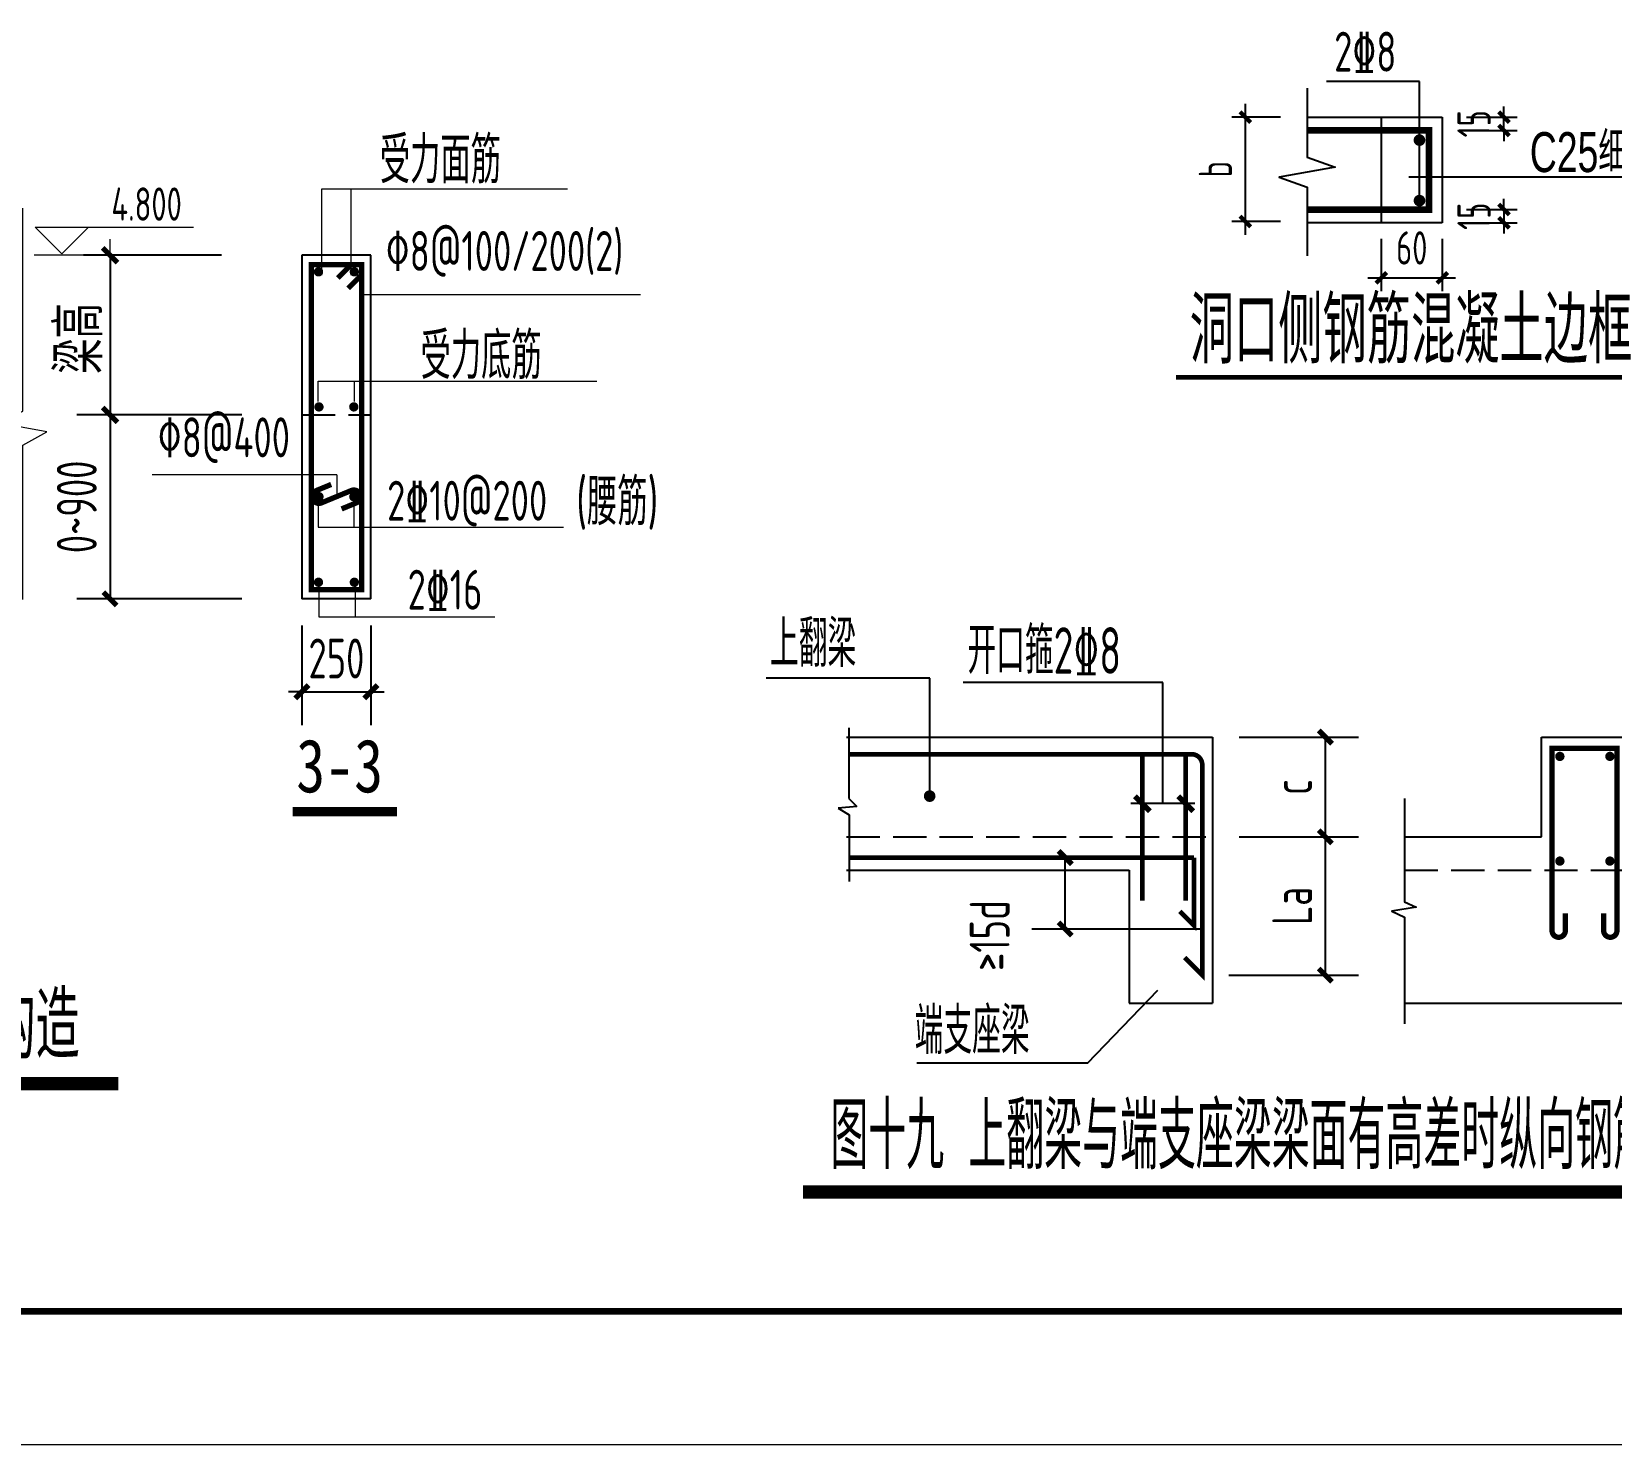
# Model space of a CAD drawing. Extents: x 3968514 to 5230306, y -516551 to -228246.
# Drawn here: x 4192335 to 4204208, y -359553 to -348936 of the extents above; entities that cross this region are included whole.
import ezdxf
from ezdxf.enums import TextEntityAlignment as Align

# ---------------------------------------------------------------- set-up
doc = ezdxf.new("R2010")
doc.units = 0
doc.header["$LTSCALE"] = 1000
doc.header["$MEASUREMENT"] = 0
doc.linetypes.add('3', pattern=[4.99999988824129, 2.999999932944774, -1.999999955296516])
doc.linetypes.add('DASH', pattern=[0.35, 0.25, -0.1])
for name, color, linetype in [('DIM', 3, 'Continuous'), ('DIM_SYMB', 3, 'Continuous'), ('GJ', 1, 'Continuous'), ('HZ', 4, 'Continuous'), ('PUB_TEXT', 7, 'Continuous'), ('REIN', 2, 'Continuous'), ('梁__实线', 4, 'Continuous'), ('梁__虚线', 4, '3'), ('梁截面', 4, 'Continuous')]:
    doc.layers.add(name, color=color, linetype=linetype)
doc.layers.add('FRAME', color=3, linetype='Continuous', lineweight=18)
doc.layers.add('PUB_DIM', color=3, linetype='Continuous', lineweight=15)
doc.styles.add('DIM_FONT', font='SIMPLEX', dxfattribs={"width": 0.7, "bigfont": 'GBCBIG'})
doc.styles.add('FF', font='ztxt.shx', dxfattribs={"width": 0.7, "bigfont": 'hztxt.shx'})
doc.styles.add('FF1', font='tssdeng.shx', dxfattribs={"width": 0.8, "bigfont": 'tssdchn.shx'})
doc.styles.add('TSSD_CHINA', font='tssdeng.shx', dxfattribs={"width": 0.7, "bigfont": 'tssdchn.shx'})
doc.styles.add('TSSD_DIMENSION', font='tssdeng.shx', dxfattribs={"width": 0.7, "bigfont": 'tssdchn.shx'})
doc.styles.add('TSSD_Norm', font='tssdeng.shx', dxfattribs={"width": 0.7, "bigfont": 'hztxt.shx'})
doc.styles.add('TSSD_REIN', font='Tssdeng.shx', dxfattribs={"width": 0.7, "bigfont": 'hztxt.shx'})
doc.styles.add('黑体', font='simhei.ttf', dxfattribs={"width": 0.8, "height": 0.2})
doc.dimstyles.new('DIM-250', dxfattribs={"dimtxt": 250, "dimasz": 0.8, "dimexe": 200, "dimexo": 200, "dimgap": 150, "dimtad": 1, "dimdec": 0, "dimdsep": 46, "dimtxsty": 'DIM_FONT', "dimblk1": '_DIMX', "dimblk2": '_DIMX', "dimsah": 1, "dimcen": 0.09, "dimdle": 2, "dimclrt": 7, "dimadec": 0, "dimazin": 0, "dimtfac": 1, "dimtdec": 0, "dimtix": 1, "dimtmove": 2, "dimatfit": 3, "dimldrblk": '_DIMX', "dimfxl": 1, "dimtolj": 1, "dimtzin": 0, "dimarcsym": 0})
doc.dimstyles.new('TSSD_100_100', dxfattribs={"dimtxt": 300, "dimasz": 100, "dimexe": 250, "dimexo": 200, "dimgap": 100, "dimtad": 1, "dimdec": 0, "dimzin": 0, "dimdsep": 46, "dimtxsty": 'TSSD_DIMENSION', "dimblk": 'ARCHTICK', "dimcen": 0, "dimclrt": 7, "dimadec": 0, "dimazin": 0, "dimtm": 1e-09, "dimtfac": 1, "dimtdec": 0, "dimtix": 1, "dimtmove": 2, "dimatfit": 3, "dimldrblk": 'ARCHTICK', "dimfxl": 1, "dimtvp": 0.7, "dimtolj": 1, "dimtzin": 0, "dimarcsym": 0})
doc.dimstyles.new('TSSD_100_100$0', dxfattribs={"dimtxt": 300, "dimasz": 100, "dimexe": 100, "dimexo": 200, "dimgap": 100, "dimtad": 1, "dimdec": 0, "dimzin": 0, "dimdsep": 46, "dimtxsty": 'TSSD_DIMENSION', "dimblk": 'ARCHTICK', "dimblk1": 'ARCHTICK', "dimblk2": 'ARCHTICK', "dimcen": 0, "dimdle": 100, "dimclrd": 3, "dimclre": 3, "dimclrt": 7, "dimadec": 0, "dimazin": 0, "dimtfac": 1, "dimtdec": 0, "dimtix": 1, "dimtmove": 2, "dimatfit": 3, "dimldrblk": 'ARCHTICK', "dimfxl": 1, "dimtolj": 1, "dimtzin": 0, "dimarcsym": 0})

# ---------------------------------------------------------------- blocks, each defined once
blk = doc.blocks.new('2')
at = {"layer": 'FRAME', "lineweight": 100}
blk.add_line((175717.5124270245, -71373.18300324585), (231617.5124270245, -71373.18300324585), dxfattribs=at)
at = {"layer": 'FRAME', "lineweight": 18}
blk.add_line((173217.5124270245, -72373.18300324585), (232617.5124270246, -72373.18300324585), dxfattribs=at)
blk = doc.blocks.new('_ArchTick')
at = {"color": 0, "linetype": 'ByBlock', "const_width": 0.4}
blk.add_lwpolyline([(-0.5, -0.5), (0.5, 0.5)], dxfattribs=at)
blk = doc.blocks.new('*D256')
at = {"layer": 'Defpoints', "color": 0, "transparency": 16777216}
for p in [(986.0722417184151, 1973.478870921535), (521.0201891269535, 1188.961067674216), (986.0722417184151, 1188.961067674216)]:
    blk.add_point(p, dxfattribs=at)
at = {"layer": 'DIM', "color": 3, "lineweight": -2, "transparency": 16777216}
for p, q in [((521.0201891269536, 2073.478870921535), (521.0201891269535, 1088.961067674216)), ((786.0722417184152, 1973.478870921535), (421.0201891269536, 1973.478870921536)), ((786.0722417184152, 1188.961067674216), (421.0201891269535, 1188.961067674216))]:
    blk.add_line(p, q, dxfattribs=at)
at = {"layer": 'DIM', "color": 3, "lineweight": -2, "transparency": 16777216, "xscale": 80, "yscale": 80, "zscale": 80}
for p, rotation in [((521.0201891269536, 1973.478870921535), 90), ((521.0201891269535, 1188.961067674216), 270)]:
    blk.add_blockref('_ArchTick', p, dxfattribs=dict(at, rotation=rotation))
at = {"layer": 'DIM', "color": 7, "transparency": 16777216, "insert": (296.0201891269534, 1581.219969297876), "char_height": 250, "attachment_point": 5, "rotation": 90, "style": 'TSSD_DIMENSION'}
blk.add_mtext('\\A1;b', dxfattribs=at)
blk = doc.blocks.new('*D257')
at = {"layer": 'Defpoints', "color": 0, "transparency": 16777216}
for p in [(1542.893763665575, 1259.706806337694), (2001.606932662427, 1259.706806337694), (2001.606932662427, 765.2790052643977)]:
    blk.add_point(p, dxfattribs=at)
at = {"layer": 'DIM', "color": 3, "lineweight": -2, "transparency": 16777216}
for p, q in [((1542.893763665575, 1059.706806337693), (1542.893763665575, 665.2790052643977)), ((2001.606932662427, 1059.706806337693), (2001.606932662427, 665.2790052643977)), ((1442.893763665575, 765.2790052643977), (2101.606932662428, 765.2790052643977))]:
    blk.add_line(p, q, dxfattribs=at)
at = {"layer": 'DIM', "color": 3, "lineweight": -2, "transparency": 16777216, "xscale": 80, "yscale": 80, "zscale": 80, "rotation": 180}
blk.add_blockref('_ArchTick', (1542.893763665575, 765.2790052643977), dxfattribs=at)
at = {"layer": 'DIM', "color": 3, "lineweight": -2, "transparency": 16777216, "xscale": 80, "yscale": 80, "zscale": 80}
blk.add_blockref('_ArchTick', (2001.606932662427, 765.2790052643977), dxfattribs=at)
at = {"layer": 'DIM', "color": 7, "transparency": 16777216, "insert": (1772.250348164001, 990.2790052643977), "char_height": 250, "attachment_point": 5, "style": 'TSSD_DIMENSION'}
blk.add_mtext('\\A1;60', dxfattribs=at)
blk = doc.blocks.new('*D258')
at = {"layer": 'Defpoints', "color": 0, "transparency": 16777216}
for p in [(1982.814984355122, 1278.253069212893), (1982.814984355122, 1178.253069212893), (2465.0610498772, 1178.253069212893)]:
    blk.add_point(p, dxfattribs=at)
at = {"layer": 'DIM', "color": 3, "lineweight": -2, "transparency": 16777216}
for p, q in [((2465.0610498772, 1278.253069212893), (2465.0610498772, 1358.253069212893)), ((2182.814984355122, 1278.253069212893), (2565.061049877201, 1278.253069212893)), ((2465.0610498772, 1278.253069212893), (2465.0610498772, 1178.253069212893)), ((2182.814984355122, 1178.253069212893), (2565.061049877201, 1178.253069212892)), ((2465.0610498772, 1178.253069212893), (2465.0610498772, 1098.253069212893))]:
    blk.add_line(p, q, dxfattribs=at)
at = {"layer": 'DIM', "color": 3, "lineweight": -2, "transparency": 16777216, "xscale": 80, "yscale": 80, "zscale": 80}
for p, rotation in [((2465.0610498772, 1278.253069212893), 270), ((2465.0610498772, 1178.253069212893), 90)]:
    blk.add_blockref('_ArchTick', p, dxfattribs=dict(at, rotation=rotation))
at = {"layer": 'DIM', "color": 7, "transparency": 16777216, "insert": (2240.0610498772, 1228.253069212893), "char_height": 250, "attachment_point": 5, "rotation": 90, "style": 'TSSD_DIMENSION'}
blk.add_mtext('\\A1;15', dxfattribs=at)
blk = doc.blocks.new('*D259')
at = {"layer": 'Defpoints', "color": 0, "transparency": 16777216}
for p in [(1982.814984355122, 1973.478870921535), (2465.0610498772, 1973.478870921535), (1982.814984355122, 1873.478870921535)]:
    blk.add_point(p, dxfattribs=at)
at = {"layer": 'DIM', "color": 3, "lineweight": -2, "transparency": 16777216}
for p, q in [((2465.0610498772, 1973.478870921535), (2465.0610498772, 2053.478870921535)), ((2182.814984355122, 1973.478870921535), (2565.061049877201, 1973.478870921535)), ((2465.0610498772, 1873.478870921535), (2465.0610498772, 1973.478870921535)), ((2182.814984355122, 1873.478870921535), (2565.061049877201, 1873.478870921535)), ((2465.0610498772, 1873.478870921535), (2465.0610498772, 1793.478870921535))]:
    blk.add_line(p, q, dxfattribs=at)
at = {"layer": 'DIM', "color": 3, "lineweight": -2, "transparency": 16777216, "xscale": 80, "yscale": 80, "zscale": 80}
for p, rotation in [((2465.0610498772, 1973.478870921535), 270), ((2465.0610498772, 1873.478870921535), 90)]:
    blk.add_blockref('_ArchTick', p, dxfattribs=dict(at, rotation=rotation))
at = {"layer": 'DIM', "color": 7, "transparency": 16777216, "insert": (2240.0610498772, 1923.478870921536), "char_height": 250, "attachment_point": 5, "rotation": 90, "style": 'TSSD_DIMENSION'}
blk.add_mtext('\\A1;15', dxfattribs=at)
blk = doc.blocks.new('_DIMX')
blk.add_line((-150, 0), (150, 0))
at = {"const_width": 50}
blk.add_lwpolyline([(-70, -70), (70, 70)], dxfattribs=at)
blk = doc.blocks.new('*D312')
at = {"layer": 'Defpoints', "color": 0, "transparency": 16777216}
for p in [(4193962.40454475, -350616.6888749899), (4192924.630678389, -351816.6888749899), (4193962.40454475, -351816.6888749899)]:
    blk.add_point(p, dxfattribs=at)
at = {"layer": 'PUB_DIM', "color": 0, "lineweight": -2, "transparency": 16777216}
for p, q in [((4193762.404544751, -350616.6888749899), (4192724.630678388, -350616.6888749899)), ((4192924.630678389, -350617.4888749899), (4192924.630678389, -351815.8888749899)), ((4193762.404544751, -351816.6888749899), (4192724.630678388, -351816.6888749899))]:
    blk.add_line(p, q, dxfattribs=at)
at = {"layer": 'PUB_DIM', "color": 0, "lineweight": -2, "transparency": 16777216, "xscale": 0.8, "yscale": 0.8, "zscale": 0.8}
for p, rotation in [((4192924.630678389, -350616.6888749899), 90), ((4192924.630678389, -351816.6888749899), 270)]:
    blk.add_blockref('_DIMX', p, dxfattribs=dict(at, rotation=rotation))
blk = doc.blocks.new('*D311')
at = {"layer": 'Defpoints', "color": 0, "transparency": 16777216}
for p in [(4194116.070995072, -351816.6888749899), (4192924.630678456, -353199.3475577386), (4194116.070995072, -353199.3475577386)]:
    blk.add_point(p, dxfattribs=at)
at = {"layer": 'PUB_DIM', "color": 0, "lineweight": -2, "transparency": 16777216}
for p, q in [((4193916.070995071, -351816.6888749899), (4192674.630678456, -351816.6888749899)), ((4192924.630678456, -351816.6888749899), (4192924.630678456, -353199.3475577386)), ((4193916.070995071, -353199.3475577386), (4192674.630678456, -353199.3475577386))]:
    blk.add_line(p, q, dxfattribs=at)
at = {"layer": 'PUB_DIM', "color": 0, "lineweight": -2, "transparency": 16777216, "xscale": 100, "yscale": 100, "zscale": 100}
for p, rotation in [((4192924.630678456, -351816.6888749899), 90), ((4192924.630678456, -353199.3475577386), 270)]:
    blk.add_blockref('_ArchTick', p, dxfattribs=dict(at, rotation=rotation))
at = {"layer": 'PUB_DIM', "color": 7, "transparency": 16777216, "insert": (4192674.630678455, -352508.0182163654), "char_height": 300, "attachment_point": 5, "rotation": 90, "style": 'TSSD_DIMENSION'}
blk.add_mtext('\\A1;0~900', dxfattribs=at)
blk = doc.blocks.new('*D310')
at = {"layer": 'Defpoints', "color": 0, "transparency": 16777216}
for p in [(4194366.070995069, -353199.3475577384), (4194885.468962304, -353199.3475577384), (4194885.468962304, -353897.2690092326)]:
    blk.add_point(p, dxfattribs=at)
at = {"layer": 'PUB_DIM', "color": 0, "lineweight": -2, "transparency": 16777216}
for p, q in [((4194366.070995069, -353399.3475577385), (4194366.070995069, -354147.2690092326)), ((4194885.468962304, -353399.3475577385), (4194885.468962304, -354147.2690092326)), ((4194366.070995069, -353897.2690092326), (4194266.07099507, -353897.2690092326)), ((4194366.070995069, -353897.2690092326), (4194885.468962304, -353897.2690092326)), ((4194885.468962304, -353897.2690092326), (4194985.468962304, -353897.2690092326))]:
    blk.add_line(p, q, dxfattribs=at)
at = {"layer": 'PUB_DIM', "color": 0, "lineweight": -2, "transparency": 16777216, "xscale": 100, "yscale": 100, "zscale": 100}
blk.add_blockref('_ArchTick', (4194366.070995069, -353897.2690092326), dxfattribs=at)
at = {"layer": 'PUB_DIM', "color": 0, "lineweight": -2, "transparency": 16777216, "xscale": 100, "yscale": 100, "zscale": 100, "rotation": 180}
blk.add_blockref('_ArchTick', (4194885.468962304, -353897.2690092326), dxfattribs=at)
at = {"layer": 'PUB_DIM', "color": 7, "transparency": 16777216, "insert": (4194625.769978687, -353647.2690092325), "char_height": 300, "attachment_point": 5, "style": 'TSSD_DIMENSION'}
blk.add_mtext('\\A1;250', dxfattribs=at)
blk = doc.blocks.new('*D253')
at = {"layer": 'Defpoints', "color": 0, "transparency": 16777216}
for p in [(2248.749290483072, 2562.866503295256), (2669.999290483073, 2562.866503295256), (3464.589239369147, 2025.856390100671)]:
    blk.add_point(p, dxfattribs=at)
at = {"layer": 'DIM', "color": 0, "lineweight": -2, "transparency": 16777216}
for p, q in [((2469.999290483073, 2562.866503295256), (1998.749290483073, 2562.866503295256)), ((2248.749290483072, 2025.856390100671), (2248.749290483072, 2562.866503295256)), ((3264.589239369147, 2025.856390100671), (1998.749290483072, 2025.856390100671))]:
    blk.add_line(p, q, dxfattribs=at)
at = {"layer": 'DIM', "color": 0, "lineweight": -2, "transparency": 16777216, "xscale": 100, "yscale": 100, "zscale": 100}
for p, rotation in [((2248.749290483072, 2562.866503295256), 90), ((2248.749290483072, 2025.856390100671), 270)]:
    blk.add_blockref('_ArchTick', p, dxfattribs=dict(at, rotation=rotation))
at = {"layer": 'DIM', "color": 7, "transparency": 16777216, "insert": (1680.96445306763, 1976.620224923594), "char_height": 300, "attachment_point": 5, "rotation": 90, "style": 'TSSD_DIMENSION'}
blk.add_mtext('\\A1;≥15d ', dxfattribs=at)
blk = doc.blocks.new('*D254')
at = {"layer": 'Defpoints', "color": 0, "transparency": 16777216}
for p in [(3542.499290483072, 2718.356390100671), (4203.749290483073, 2718.356390100671), (3278.749290483073, 1679.328303274466)]:
    blk.add_point(p, dxfattribs=at)
at = {"layer": 'DIM', "color": 0, "lineweight": -2, "transparency": 16777216}
for p, q in [((3742.499290483073, 2718.356390100671), (4453.749290483073, 2718.356390100671)), ((4203.749290483071, 1679.328303274465), (4203.749290483073, 2718.356390100671)), ((3478.749290483073, 1679.328303274466), (4453.749290483071, 1679.328303274465))]:
    blk.add_line(p, q, dxfattribs=at)
at = {"layer": 'DIM', "color": 0, "lineweight": -2, "transparency": 16777216, "xscale": 100, "yscale": 100, "zscale": 100}
for p, rotation in [((4203.749290483073, 2718.356390100671), 90), ((4203.749290483071, 1679.328303274465), 270)]:
    blk.add_blockref('_ArchTick', p, dxfattribs=dict(at, rotation=rotation))
at = {"layer": 'DIM', "color": 7, "transparency": 16777216, "insert": (3953.749290483072, 2198.842346687569), "char_height": 300, "attachment_point": 5, "rotation": 90, "style": 'TSSD_DIMENSION'}
blk.add_mtext('\\A1;La', dxfattribs=at)
blk = doc.blocks.new('*D255')
at = {"layer": 'Defpoints', "color": 0, "transparency": 16777216}
for p in [(3354.999290483072, 3468.356390100672), (4203.749290483073, 3468.356390100672), (3354.999290483072, 2718.356390100671)]:
    blk.add_point(p, dxfattribs=at)
at = {"layer": 'DIM', "color": 0, "lineweight": -2, "transparency": 16777216}
for p, q in [((3554.999290483073, 3468.356390100672), (4453.749290483073, 3468.356390100672)), ((4203.749290483073, 2718.356390100671), (4203.749290483073, 3468.356390100672)), ((3554.999290483073, 2718.356390100671), (4453.749290483073, 2718.356390100671))]:
    blk.add_line(p, q, dxfattribs=at)
at = {"layer": 'DIM', "color": 0, "lineweight": -2, "transparency": 16777216, "xscale": 100, "yscale": 100, "zscale": 100}
for p, rotation in [((4203.749290483073, 3468.356390100672), 90), ((4203.749290483073, 2718.356390100671), 270)]:
    blk.add_blockref('_ArchTick', p, dxfattribs=dict(at, rotation=rotation))
at = {"layer": 'DIM', "color": 7, "transparency": 16777216, "insert": (3953.749290483072, 3093.356390100672), "char_height": 300, "attachment_point": 5, "rotation": 90, "style": 'TSSD_DIMENSION'}
blk.add_mtext('\\A1;c', dxfattribs=at)
blk = doc.blocks.new('A$C7C7C564C')
at = {"layer": 'DIM_SYMB'}
blk.add_lwpolyline([(986.0722417184151, 2190.356747121783), (986.0722417184151, 1672.759627490304), (1196.072241718415, 1596.325878294185), (776.0722417184151, 1522.268546396633), (986.0722417184151, 1447.759627490304), (986.0722417184151, 930.162507858593)], dxfattribs=at)
at = {"layer": 'REIN', "const_width": 43.749999}
for points in [[(1808.273060121574, 1800.344045606907, 1), (1852.023060121574, 1800.344045606907, 1)], [(1808.273060121574, 1345.851037315558, 1), (1852.023060121574, 1345.851037315558, 1)]]:
    blk.add_lwpolyline(points, format="xyb", close=True, dxfattribs=at)
at = {"layer": '梁__实线'}
for p, q in [((1830.148060121574, 2240.930052884854), (1130.782977167982, 2240.930052884854)), ((1830.148060121574, 1361.805967527441), (1830.148060121574, 2240.930052884854)), ((986.0722417184151, 1973.478870921535), (2001.606932662427, 1973.478870921535)), ((1542.893763665575, 1973.478870921535), (1542.893763665575, 1178.253069212893)), ((2001.606932662427, 1973.478870921535), (2001.606932662427, 1178.253069212893)), ((1749.655623254366, 1523.418117322726), (3827.811240847688, 1523.418117322726)), ((2001.606932662427, 1178.253069212893), (986.0722417184151, 1178.253069212893))]:
    blk.add_line(p, q, dxfattribs=at)
for points, const_width in [([(986.0722417184151, 1873.478870921535), (1901.606932662427, 1873.478870921535), (1901.606932662427, 1278.253069212893), (986.0722417184151, 1278.253069212893)], 50), ([(-0.0002615894190967, 17.49976222170517), (3682.417418519501, 17.49976222170517)], 35)]:
    blk.add_lwpolyline(points, dxfattribs=dict(at, const_width=const_width))
at = {"layer": 'HZ', "width": 0.7}
for s, style, p in [('2%%1328', 'TSSD_REIN', (1188.750371742528, 2315.024834844284)), ('C25细石砼', 'FF', (2659.427044470329, 1560.392804509727))]:
    blk.add_text(s, height=300, dxfattribs=dict(at, style=style)).set_placement(p)
at = {"layer": 'PUB_TEXT', "color": 0, "style": 'FF1', "width": 0.7}
blk.add_text('洞口侧钢筋混凝土边框', height=500, dxfattribs=at).set_placement((103.9107560473494, 121.9297217645217))
at = {"layer": 'DIM'}
dim = blk.add_linear_dim(base=(521.0201891269535, 1188.961067674216), p1=(986.0722417184151, 1973.478870921535), p2=(986.0722417184151, 1188.961067674216), angle=90, text='b', dimstyle='TSSD_100_100$0', dxfattribs=at)
dim.commit()
dim.dimension.update_dxf_attribs({"geometry": '*D256', "text_midpoint": (296.0201891269534, 1581.219969297876)})
for base, p1, p2, picture, middle in [((2465.0610498772, 1973.478870921535), (1982.814984355122, 1873.478870921535), (1982.814984355122, 1973.478870921535), '*D259', (2240.0610498772, 1923.478870921536)), ((2465.0610498772, 1178.253069212893), (1982.814984355122, 1278.253069212893), (1982.814984355122, 1178.253069212893), '*D258', (2240.0610498772, 1228.253069212893))]:
    dim = blk.add_linear_dim(base=base, p1=p1, p2=p2, angle=90, text='15', dimstyle='TSSD_100_100$0', override={"dimtxt": 250}, dxfattribs=at)
    dim.commit()
    dim.dimension.update_dxf_attribs({"geometry": picture, "text_midpoint": middle})
dim = blk.add_linear_dim(base=(2001.606932662427, 765.2790052643977), p1=(1542.893763665575, 1259.706806337694), p2=(2001.606932662427, 1259.706806337694), text='60', dimstyle='TSSD_100_100$0', override={"dimtxt": 250}, dxfattribs=at)
dim.commit()
dim.dimension.update_dxf_attribs({"geometry": '*D257', "text_midpoint": (1772.250348164001, 990.2790052643977)})
blk = doc.blocks.new('A$C176D3586')
at = {"linetype": 'ByBlock'}
for p, q in [((6672.7991370745, 2468.356390100671), (7121.170828715898, 2468.356390100671)), ((6971.170828715898, 2469.156390100485), (6971.170828715898, 2469.956390100298)), ((6971.170828715898, 1963.927506052656), (6971.170828715898, 2468.356390100671)), ((6495.156707592308, 1963.927506052656), (7121.170828715898, 1963.927506052656)), ((6971.170828715898, 1963.127506052842), (6971.170828715898, 1962.327506052563))]:
    blk.add_line(p, q, dxfattribs=at)
at = {"layer": 'Defpoints', "color": 0, "linetype": 'ByBlock'}
for p in [(6522.7991370745, 2468.356390100671), (6971.170828715898, 2468.356390100671), (6345.156707592309, 1963.927506052656)]:
    blk.add_point(p, dxfattribs=at)
at = {"layer": 'GJ', "const_width": 35}
blk.add_lwpolyline([(622.5001826155931, 3339.392888960196), (3198.749290483072, 3339.392888960196, -0.4142135623730951), (3278.749290483073, 3259.392888960196), (3278.749290483073, 1679.328303274466), (3146.166769010015, 1811.910824746592)], format="xyb", dxfattribs=at)
blk.add_lwpolyline([(626.0354689033702, 2562.866503295256), (3215.855323741213, 2562.866503295256)], dxfattribs=at)
at = {"layer": 'HZ'}
for p, q in [((1229.999290483072, 3912.106390100671), (-0.0007095169275999, 3912.106390100671)), ((1229.999290483072, 3024.606390100671), (1229.999290483072, 3912.106390100671)), ((2981.678499981761, 3878.552057779162), (1482.627665603533, 3878.552057779162)), ((2981.678499981761, 2968.415704382351), (2981.678499981761, 3878.552057779162)), ((604.9992904830723, 3468.356390100672), (3354.999290483072, 3468.356390100672)), ((622.5001826155931, 3537.881829388207), (622.5001826155931, 3007.250449427171)), ((3354.999290483072, 3468.356390100672), (3354.999290483072, 1468.356390100671)), ((5828.308890478686, 3468.356390100672), (6453.308890478685, 3468.356390100672)), ((5828.308890478686, 2718.356390100671), (5828.308890478686, 3468.356390100672)), ((6453.308890478685, 2718.356390100671), (6453.308890478685, 3468.356390100672)), ((622.5001826155931, 3007.250449427171), (682.6000495180486, 2947.11222636397)), ((682.6000495180486, 2947.11222636397), (541.1885979836807, 2932.962056231918)), ((541.1885979836807, 2932.962056231918), (626.0354689033702, 2883.436460768571)), ((626.0354689033702, 2883.436460768571), (626.0354689033702, 2382.31153738196)), ((4799.538287908769, 2718.356390100671), (5828.308890478686, 2718.356390100671)), ((6453.308890477754, 2718.356390100671), (7459.987720782868, 2718.356390100671)), ((604.9992904830723, 2468.356390100671), (2729.999290483072, 2468.356390100671)), ((2729.999290483072, 2468.356390100671), (2729.999290483072, 1468.356390100671)), ((2414.999290483073, 1018.356390100671), (2944.999290483073, 1566.878580296179)), ((2729.999290483072, 1468.356390100671), (3354.999290483072, 1468.356390100671)), ((4808.470328375697, 1468.356390100671), (7490.291110247373, 1468.356390100671)), ((2414.999290483073, 1018.356390100671), (1133.749290483072, 1018.356390100671))]:
    blk.add_line(p, q, dxfattribs=at)
for points in [[(4799.538287908769, 3005.967836783967), (4799.538287908769, 2230.466826855904), (4885.778903180733, 2190.313660807209), (4704.057606714777, 2159.083420547424), (4799.538287908769, 2114.468791604741), (4799.538287908769, 1312.189623206621)], [(7459.987720781007, 2939.514353533974), (7459.987720781007, 2175.089832652127), (7546.228336052969, 2134.936666603433), (7364.507039587014, 2103.706426343648), (7459.987720781007, 2059.091797400965), (7459.987720781007, 1312.189623206621)]]:
    blk.add_lwpolyline(points, dxfattribs=at)
at = {"layer": 'PUB_DIM', "const_width": 100}
blk.add_lwpolyline([(277.9587571211159, 49.99960335693322), (7475.190781978891, 49.99960335693322)], dxfattribs=at)
at = {"layer": 'REIN'}
blk.add_line((3222.325625495054, 2968.415704382351), (2741.031374468468, 2968.415704382351), dxfattribs=at)
at = {"layer": 'REIN', "const_width": 35}
for points in [[(2828.711810544133, 3339.392888960196), (2828.711810544133, 2239.072916580131)], [(3152.791984109208, 3339.392888960196), (3152.791984109208, 2239.072916580131)], [(3215.855323741213, 2562.866503295256), (3215.855323741213, 2053.356390100671), (3109.789302348159, 2159.422411493725)]]:
    blk.add_lwpolyline(points, dxfattribs=at)
at = {"layer": 'REIN', "const_width": 40}
blk.add_lwpolyline([(6007.410355052911, 2143.927506052656), (6007.410355052911, 2013.927506052656, -1), (5907.410355052911, 2013.927506052656), (5907.410355052911, 3382.928232210455), (6395.156707592309, 3382.928232210455), (6395.156707592309, 2013.927506052656, -1), (6295.156707592308, 2013.927506052656), (6295.156707592308, 2143.927506052656)], format="xyb", dxfattribs=at)
at = {"layer": 'REIN'}
for points, const_width in [([(5948.652935435064, 3323.146807322977, 1), (5983.652935435064, 3323.146807322977, 1)], 35), ([(6324.663524598815, 3323.146807322977, 1), (6359.663524598815, 3323.146807322977, 1)], 35), ([(1208.124290855601, 3024.606390100671, 1), (1251.874290110543, 3024.606390100671, 1)], 43.74999925494194), ([(5948.652935435064, 2536.339964098996, 1), (5983.652935435064, 2536.339964098996, 1)], 35), ([(6324.663524598815, 2536.339964098996, 1), (6359.663524598815, 2536.339964098996, 1)], 35)]:
    blk.add_lwpolyline(points, format="xyb", close=True, dxfattribs=dict(at, const_width=const_width))
at = {"layer": '梁__虚线', "linetype": 'DASH'}
for p, q in [((604.9992904830723, 2718.356390100671), (3354.999290483072, 2718.356390100671)), ((4799.538287908769, 2468.356390100671), (7459.987720782868, 2468.356390100671))]:
    blk.add_line(p, q, dxfattribs=at)
at = {"linetype": 'ByBlock', "xscale": 0.7999999998137355, "yscale": 0.7999999998137355, "zscale": 0.7999999998137355}
for p, rotation in [((2828.711810544133, 2966.815704382258), 270), ((3154.391984108836, 2966.815704382258), 270), ((6971.170828715898, 2468.356390100671), 270), ((6971.170828715898, 1963.927506052656), 90)]:
    blk.add_blockref('_DIMX', p, dxfattribs=dict(at, rotation=rotation))
at = {"layer": 'PUB_TEXT', "style": 'TSSD_CHINA', "width": 0.65}
for s, p in [('上翻梁 ', (29.9992904830724, 3995.856390100671)), ('开口箍2%%1328', (1513.088287769817, 3943.940798724769)), (' 端支座梁 ', (978.7492904830724, 1087.106390100671))]:
    blk.add_text(s, height=350, dxfattribs=at).set_placement(p)
at = {"layer": 'PUB_TEXT', "style": 'TSSD_CHINA', "width": 0.8}
for s, p in [('a', (6830.027942441404, 2257.577248102752)), ('L', (6830.027942441404, 2100.654171179747))]:
    blk.add_text(s, height=300, rotation=90, dxfattribs=at).set_placement(p)
at = {"layer": 'PUB_TEXT', "color": 0, "style": 'FF1', "width": 0.6}
blk.add_text(' 图十九 上翻梁与端支座梁梁面有高差时纵向钢筋构造 ', height=500, dxfattribs=at).set_placement((301.2179992115125, 221.3295650461223))
at = {"layer": 'DIM'}
for base, p1, p2, text, picture, middle in [((4203.749290483073, 3468.356390100672), (3354.999290483072, 2718.356390100671), (3354.999290483072, 3468.356390100672), 'c', '*D255', (3953.749290483072, 3093.356390100672)), ((4203.749290483073, 2718.356390100671), (3278.749290483073, 1679.328303274466), (3542.499290483072, 2718.356390100671), 'La', '*D254', (3953.749290483072, 2198.842346687569))]:
    dim = blk.add_linear_dim(base=base, p1=p1, p2=p2, angle=90, text=text, dimstyle='TSSD_100_100', dxfattribs=at)
    dim.commit()
    dim.dimension.update_dxf_attribs({"geometry": picture, "text_midpoint": middle})
dim = blk.add_linear_dim(base=(2248.749290483072, 2562.866503295256), p1=(3464.589239369147, 2025.856390100671), p2=(2669.999290483073, 2562.866503295256), angle=90, text='≥15d ', dimstyle='TSSD_100_100', dxfattribs=at)
dim.commit()
dim.dimension.update_dxf_attribs({"geometry": '*D253', "text_midpoint": (1680.96445306763, 1976.620224923594), "dimtype": 128})

msp = doc.modelspace()

# ---------------------------------------------------------------- linework, layer by layer
at = {"layer": 'PUB_DIM'}
for p, q in [((4194516.07099507, -350766.6888749935), (4194516.07099507, -350116.6888749898)), ((4194516.07099507, -350116.6888749898), (4196362.94330588, -350116.6888749898)), ((4194735.468962305, -350766.6888749935), (4194735.468962305, -350116.6888749898)), ((4192762.183811828, -350406.5145806038), (4193550.626086242, -350406.5145806038)), ((4192924.630678333, -350616.6888749898), (4192354.555149391, -350616.6888749898)), ((4196910.378094553, -350913.2255941183), (4194815.468962304, -350913.2255941183)), ((4194489.219115227, -351715.5457956717), (4194489.219115227, -351564.0449957848)), ((4194489.219115227, -351564.0449957848), (4196582.753058136, -351564.0449957848)), ((4194760.468962305, -351715.5457956717), (4194760.468962305, -351564.0449957848)), ((4194627.883329912, -352268.1616259963), (4193240.55499991, -352268.1616259963)), ((4194627.883329912, -352268.1616259963), (4194627.883329912, -352430.4396775775)), ((4194489.220410235, -352467.6585443653), (4194489.220410235, -352660.6338595264)), ((4194755.60625343, -352442.6585443654), (4194755.60625343, -352660.6338595264)), ((4194489.220410235, -352660.6338595264), (4196331.763229057, -352660.6338595264)), ((4194492.577057086, -353054.2551825494), (4194492.577057086, -353334.1708614454)), ((4194765.676193997, -353054.2551825494), (4194765.676193997, -353334.1708614454)), ((4194492.577057086, -353334.1708614454), (4195816.573174528, -353334.1708614454))]:
    msp.add_line(p, q, dxfattribs=at)
at = {"layer": 'PUB_DIM', "ltscale": 0.7}
msp.add_lwpolyline([(4192270.168425478, -353204.9123355672), (4192270.168425478, -352044.0020686388), (4192450.168425478, -351944.5128412917), (4192090.168425478, -351879.3719749414), (4192270.168425478, -351789.3719749414), (4192270.168425478, -350264.3184674383)], dxfattribs=at)
at = {"layer": 'PUB_DIM'}
msp.add_lwpolyline([(4192762.183811828, -350406.5145806038), (4192562.183811731, -350606.5145807043), (4192362.183811627, -350406.5145806038)], close=True, dxfattribs=at)
for points, const_width in [([(4194296.516071193, -354798.3473933861), (4195082.264038004, -354798.3473933861)], 70), ([(4188850.880606375, -356843.5268549026), (4192986.590787604, -356843.5268549026)], 100)]:
    msp.add_lwpolyline(points, dxfattribs=dict(at, const_width=const_width))
at = {"layer": 'REIN', "const_width": 40}
msp.add_lwpolyline([(4194636.725275598, -350787.65081577), (4194737.745906039, -350686.6888749898), (4194815.468962304, -350686.6888749898), (4194815.468962304, -353129.3475577385), (4194436.070995069, -353129.3475577385), (4194436.070995069, -350686.6888749898), (4194815.468962304, -350686.6888749898), (4194815.468962304, -350764.4119312614), (4194714.507021531, -350865.4325616993)], dxfattribs=at)
at = {"layer": 'REIN', "const_width": 35}
for points in [[(4194473.57099507, -350741.6888749898, 1), (4194508.570995069, -350741.6888749898, 1)], [(4194473.57099507, -350741.6888749898, 1), (4194508.570995069, -350741.6888749898, 1)], [(4194742.968962304, -350741.6888749898, 1), (4194777.968962304, -350741.6888749898, 1)], [(4194742.968962304, -350741.6888749898, 1), (4194777.968962304, -350741.6888749898, 1)], [(4194476.981821298, -351756.6247715019, 1), (4194511.981821298, -351756.6247715019, 1)], [(4194738.984862562, -351756.6247715019, 1), (4194773.984862562, -351756.6247715019, 1)], [(4194476.981821298, -352431.4307180122, 1), (4194511.981821298, -352431.4307180122, 1)], [(4194738.984862562, -352431.4307180122, 1), (4194773.984862562, -352431.4307180122, 1)], [(4194473.57099507, -353074.3475577384, 1), (4194508.570995069, -353074.3475577384, 1)], [(4194473.57099507, -353074.3475577384, 1), (4194508.570995069, -353074.3475577384, 1)], [(4194742.968962304, -353074.3475577384, 1), (4194777.968962304, -353074.3475577384, 1)], [(4194742.968962304, -353074.3475577384, 1), (4194777.968962304, -353074.3475577384, 1)]]:
    msp.add_lwpolyline(points, format="xyb", close=True, dxfattribs=at)
at = {"layer": 'REIN', "const_width": 40}
msp.add_lwpolyline([(4194586.313666738, -352339.4148923717), (4194475.398073353, -352385.2158873827, 0.9999999999999853), (4194513.565569196, -352477.6455485374), (4194737.401114664, -352385.215887487, -0.9999999999999886), (4194775.568610504, -352477.6455486417), (4194664.653017118, -352523.4465436526)], format="xyb", dxfattribs=at)
at = {"layer": '梁__虚线', "linetype": 'DASH'}
msp.add_line((4194366.070995069, -351816.6888749898), (4194885.468962304, -351816.6888749898), dxfattribs=at)
at = {"layer": '梁截面'}
for p, q in [((4194366.070995069, -350616.6888749898), (4194366.070995069, -351816.6888749898)), ((4194885.468962304, -350616.6888749898), (4194366.070995069, -350616.6888749898)), ((4194885.468962304, -351816.6888749898), (4194885.468962304, -350616.6888749898)), ((4194366.070995069, -351816.6888749898), (4194366.070995069, -353199.3475577384)), ((4194885.468962304, -353199.3475577384), (4194885.468962304, -351816.6888749898)), ((4194885.468962304, -353199.3475577384), (4194366.070995069, -353199.3475577384))]:
    msp.add_line(p, q, dxfattribs=at)

# ---------------------------------------------------------------- block references
for name, p in [('A$C7C7C564C', (4200935.267242141, -351552.323714599)), ('A$C176D3586', (4197854.382984351, -357706.1724524796))]:
    msp.add_blockref(name, p)
at = {"layer": 'FRAME'}
msp.add_blockref('2', (3989503.62972524, -287180.1205056422), dxfattribs=at)

# ---------------------------------------------------------------- texts
at = {"layer": 'PUB_TEXT'}
for s, height, style, width, p in [('受力面筋', 350, 'TSSD_Norm', 0.65, (4194952.131607101, -350076.3214200735)), ('受力底筋', 350, 'TSSD_Norm', 0.65, (4195258.414804615, -351547.0876581781)), ('2\x8410@200', 300, 'TSSD_REIN', 0.7, (4195006.505827055, -352611.6761031039)), ('(腰筋)', 350, 'TSSD_Norm', 0.65, (4196428.081164349, -352645.6562207565)), ('2\x8416', 300, 'TSSD_REIN', 0.7, (4195160.639990724, -353280.3502081447))]:
    msp.add_text(s, height=height, dxfattribs=dict(at, style=style, width=width)).set_placement(p)
at = {"layer": 'PUB_TEXT', "style": 'TSSD_REIN', "width": 0.7}
msp.add_text('4.800', height=250, dxfattribs=at).set_placement((4193463.878006459, -350357.6183455922), align=Align.RIGHT)
for s, p in [('\x828@100/200(2)', (4194996.103560038, -350824.7491369918)), ('\x828@400', (4193282.758340449, -352225.4281074405))]:
    msp.add_text(s, height=300, dxfattribs=at).set_placement(p, align=Align.BOTTOM_LEFT)
at = {"layer": 'PUB_TEXT', "style": 'TSSD_CHINA', "width": 0.8}
msp.add_text('梁高', height=350, rotation=90, dxfattribs=at).set_placement((4192866.9776901, -351508.3084547856))
at = {"layer": 'PUB_TEXT', "color": 0}
for s, height, style, width, p in [('3-3', 400, '黑体', 0.8, (4194323.702126704, -354653.408478953)), ('图十八  圆拱梁钢筋构造', 500, 'FF1', 0.7, (4188946.299837917, -356653.132347431))]:
    msp.add_text(s, height=height, dxfattribs=dict(at, style=style, width=width)).set_placement(p)

# ---------------------------------------------------------------- dimensions: what is measured, and where the dimension line sits
at = {"layer": 'PUB_DIM'}
for base, p1, p2, text, dimstyle, picture, middle in [((4192924.630678389, -351816.6888749899), (4193962.404544748, -350616.6888749898), (4193962.404544748, -351816.6888749898), ' ', 'DIM-250', '*D312', (4192924.630678387, -351216.688874991)), ((4192924.630678456, -353199.3475577386), (4194116.07099507, -351816.6888749898), (4194116.07099507, -353199.3475577384), '0~900', 'TSSD_100_100', '*D311', (4192674.630678455, -352508.0182163654))]:
    dim = msp.add_linear_dim(base=base, p1=p1, p2=p2, angle=90, text=text, dimstyle=dimstyle, dxfattribs=at)
    dim.commit()
    dim.dimension.update_dxf_attribs({"geometry": picture, "text_midpoint": middle})
dim = msp.add_linear_dim(base=(4194885.468962304, -353897.2690092326), p1=(4194366.070995069, -353199.3475577384), p2=(4194885.468962304, -353199.3475577384), text='250', dimstyle='TSSD_100_100', dxfattribs=at)
dim.commit()
dim.dimension.update_dxf_attribs({"geometry": '*D310', "text_midpoint": (4194625.769978687, -353647.2690092325)})

doc.saveas('drawing.dxf')
